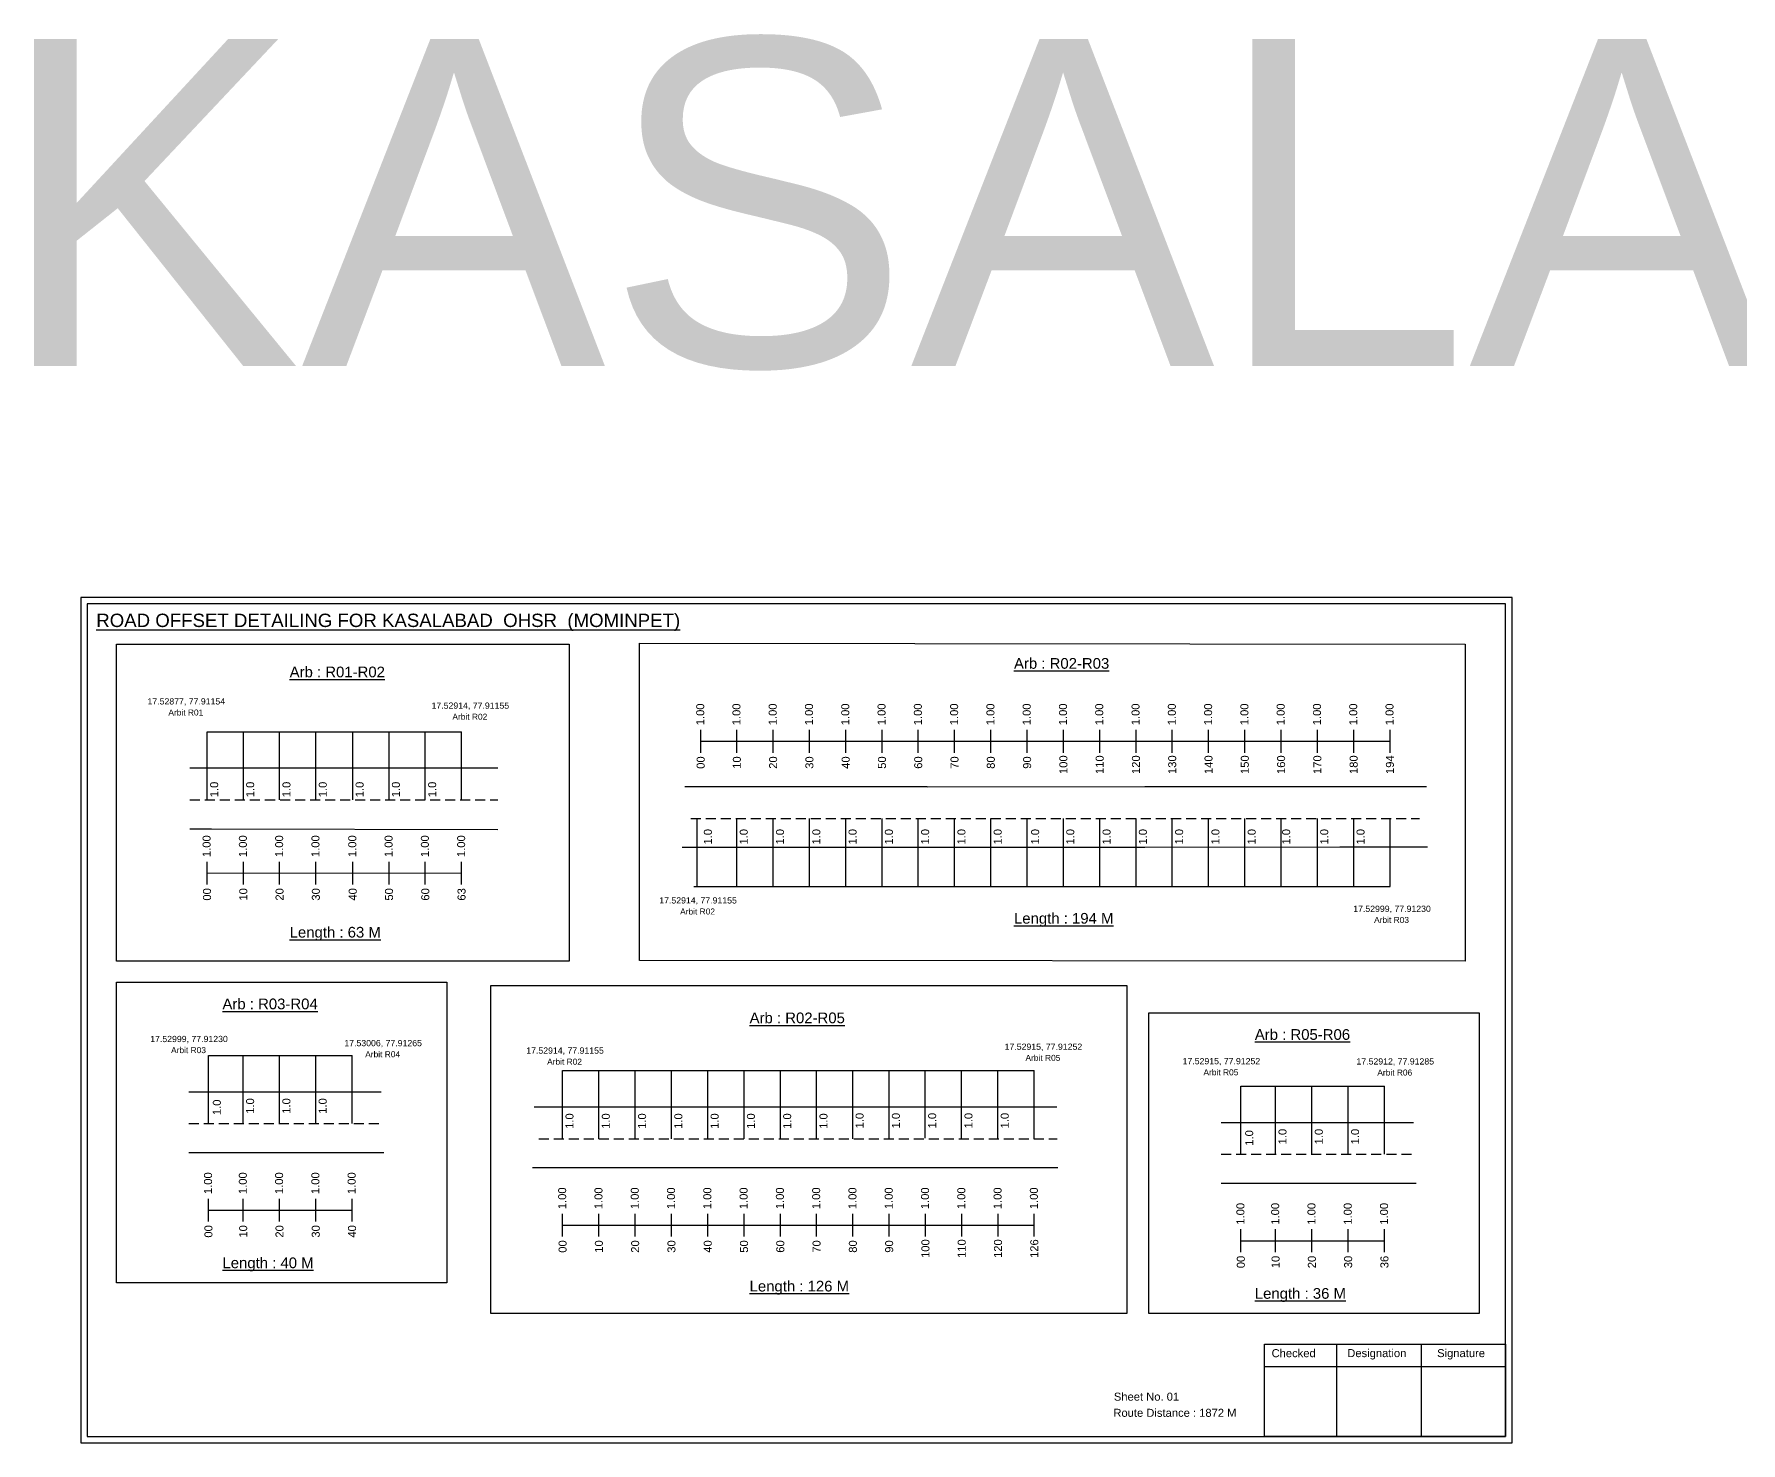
# Model space of a CAD drawing. Header units: inches. Extents: x 1281 to 4707, y 164 to 1513.
# Drawn here: x 1281 to 1921, y 164 to 692 of the extents above; entities that cross this region are included whole.
import ezdxf

# ---------------------------------------------------------------- set-up
doc = ezdxf.new("R2010")
doc.units = ezdxf.units.IN
doc.header["$MEASUREMENT"] = 0
doc.linetypes.add('DASHED2', pattern=[0.375, 0.25, -0.125])
for name, color, linetype in [('PDF_Geometry', 7, 'Continuous'), ('PDF_Text', 5, 'Continuous'), ('pipe', 5, 'Continuous')]:
    doc.layers.add(name, color=color, linetype=linetype)
doc.styles.add('PDF Arial', font='arial.ttf')
doc.styles.get("Standard").update_dxf_attribs({"font": 'arial.ttf'})

msp = doc.modelspace()

# ---------------------------------------------------------------- linework, layer by layer
at = {"color": 5}
for p, q in [((1345.84, 430.32), (1441.25, 430.32)), ((1528.35, 372.32), (1789.24, 372.32)), ((1346.37, 309.06), (1400.21, 309.06)), ((1479.12, 303.4), (1655.92, 303.4)), ((1733.34, 297.6), (1787.17, 297.6))]:
    msp.add_line(p, q, dxfattribs=at)
for p, q in [((1345.84, 404.78), (1345.84, 430.32)), ((1359.44, 404.78), (1359.44, 430.32)), ((1373.04, 404.78), (1373.04, 430.32)), ((1386.64, 404.78), (1386.64, 430.32)), ((1400.45, 404.78), (1400.45, 430.32)), ((1414.05, 404.78), (1414.05, 430.32)), ((1427.65, 404.78), (1427.65, 430.32)), ((1441.25, 404.78), (1441.25, 430.32)), ((1454.85, 416.67), (1339.43, 416.67)), ((1615.8, 409.74), (1524.86, 409.7)), ((1615.8, 409.74), (1697.37, 409.82)), ((1697.37, 409.82), (1802.97, 409.86)), ((1529.55, 372.32), (1529.55, 397.86)), ((1544.44, 372.32), (1544.44, 397.86)), ((1558.04, 372.32), (1558.04, 397.86)), ((1571.64, 372.32), (1571.64, 397.86)), ((1585.24, 372.32), (1585.24, 397.86)), ((1598.84, 372.32), (1598.84, 397.86)), ((1612.44, 372.32), (1612.44, 397.86)), ((1626.04, 372.32), (1626.04, 397.86)), ((1639.64, 372.32), (1639.64, 397.86)), ((1653.24, 372.32), (1653.24, 397.86)), ((1666.84, 372.32), (1666.84, 397.86)), ((1680.44, 372.32), (1680.44, 397.86)), ((1694.04, 372.32), (1694.04, 397.86)), ((1707.64, 372.32), (1707.64, 397.86)), ((1721.24, 372.32), (1721.24, 397.86)), ((1734.84, 372.32), (1734.84, 397.86)), ((1748.44, 372.32), (1748.44, 397.86)), ((1762.04, 372.32), (1762.04, 397.86)), ((1775.64, 372.32), (1775.64, 397.86)), ((1789.24, 372.32), (1789.24, 397.86)), ((1339.43, 393.98), (1347.48, 393.98)), ((1347.48, 393.98), (1454.85, 393.68)), ((1523.98, 387.06), (1574.26, 387.06)), ((1570.71, 387.06), (1628.46, 387.09)), ((1628.46, 387.09), (1697.37, 387.13)), ((1697.37, 387.13), (1770.41, 387.18)), ((1770.41, 387.18), (1803.28, 387.21)), ((1346.37, 283.52), (1346.37, 309.06)), ((1359.41, 283.52), (1359.41, 309.06)), ((1373.01, 283.52), (1373.01, 309.06)), ((1386.61, 283.52), (1386.61, 309.06)), ((1400.21, 283.52), (1400.21, 309.06)), ((1479.12, 277.86), (1479.12, 303.4)), ((1492.72, 277.86), (1492.72, 303.4)), ((1506.32, 277.86), (1506.32, 303.4)), ((1519.92, 277.86), (1519.92, 303.4)), ((1533.52, 277.86), (1533.52, 303.4)), ((1547.12, 277.86), (1547.12, 303.4)), ((1560.72, 277.86), (1560.72, 303.4)), ((1574.32, 277.86), (1574.32, 303.4)), ((1587.92, 277.86), (1587.92, 303.4)), ((1601.46, 278.05), (1601.46, 303.58)), ((1615.06, 278.05), (1615.06, 303.58)), ((1628.66, 278.05), (1628.66, 303.58)), ((1642.26, 278.05), (1642.26, 303.58)), ((1655.92, 277.86), (1655.92, 303.4)), ((1339.03, 295.41), (1411.06, 295.41)), ((1733.34, 272.07), (1733.34, 297.6)), ((1746.37, 272.07), (1746.37, 297.6)), ((1759.97, 272.07), (1759.97, 297.6)), ((1773.57, 272.07), (1773.57, 297.6)), ((1787.17, 272.07), (1787.17, 297.6)), ((1468.42, 289.75), (1664.3, 289.75)), ((1725.99, 283.95), (1798.02, 283.95)), ((1339.03, 272.72), (1412.06, 272.72)), ((1467.88, 267.06), (1664.72, 267.1)), ((1725.99, 261.26), (1799.02, 261.26))]:
    msp.add_line(p, q)
at = {"color": 217, "true_color": 0x93278f}
for p, q in [((1530.87, 422.47), (1530.87, 431.02)), ((1544.44, 422.47), (1544.44, 431.02)), ((1558.04, 422.47), (1558.04, 431.02)), ((1571.64, 422.47), (1571.64, 431.02)), ((1585.24, 422.47), (1585.24, 431.02)), ((1598.84, 422.47), (1598.84, 431.02)), ((1612.44, 422.47), (1612.44, 431.02)), ((1626.04, 422.47), (1626.04, 431.02)), ((1639.64, 422.47), (1639.64, 431.02)), ((1653.24, 422.47), (1653.24, 431.02)), ((1666.84, 422.47), (1666.84, 431.02)), ((1680.44, 422.47), (1680.44, 431.02)), ((1694.04, 422.47), (1694.04, 431.02)), ((1707.64, 422.47), (1707.64, 431.02)), ((1721.24, 422.47), (1721.24, 431.02)), ((1734.84, 422.47), (1734.84, 431.02)), ((1748.44, 422.47), (1748.44, 431.02)), ((1762.04, 422.47), (1762.04, 431.02)), ((1775.64, 422.47), (1775.64, 431.02)), ((1789.24, 422.47), (1789.24, 431.02)), ((1530.87, 426.74), (1789.24, 426.74)), ((1345.84, 373.09), (1345.84, 381.65)), ((1359.44, 373.09), (1359.44, 381.65)), ((1373.04, 373.09), (1373.04, 381.65)), ((1386.64, 373.09), (1386.64, 381.65)), ((1400.45, 373.09), (1400.45, 381.65)), ((1414.05, 373.09), (1414.05, 381.65)), ((1427.65, 373.09), (1427.65, 381.65)), ((1441.25, 373.09), (1441.25, 381.65)), ((1345.84, 377.36), (1441.25, 377.42)), ((1346.37, 246.82), (1346.37, 255.38)), ((1346.37, 251.09), (1400.21, 251.11)), ((1359.41, 246.82), (1359.41, 255.38)), ((1373.01, 246.82), (1373.01, 255.38)), ((1386.61, 246.82), (1386.61, 255.38)), ((1400.21, 246.82), (1400.21, 255.38)), ((1479.12, 241.17), (1479.12, 249.72)), ((1492.72, 241.17), (1492.72, 249.72)), ((1506.32, 241.17), (1506.32, 249.72)), ((1519.92, 241.17), (1519.92, 249.72)), ((1533.52, 241.17), (1533.52, 249.72)), ((1547.12, 241.17), (1547.12, 249.72)), ((1560.72, 241.17), (1560.72, 249.72)), ((1574.32, 241.17), (1574.32, 249.72)), ((1587.92, 241.17), (1587.92, 249.72)), ((1601.52, 241.17), (1601.52, 249.72)), ((1615.12, 241.17), (1615.12, 249.72)), ((1628.72, 241.17), (1628.72, 249.72)), ((1642.32, 241.17), (1642.32, 249.72)), ((1655.92, 241.17), (1655.92, 249.72)), ((1479.12, 245.43), (1655.92, 245.49)), ((1733.34, 235.37), (1733.34, 243.92)), ((1746.37, 235.37), (1746.37, 243.92)), ((1759.97, 235.37), (1759.97, 243.92)), ((1773.57, 235.37), (1773.57, 243.92)), ((1787.17, 235.37), (1787.17, 243.92)), ((1733.34, 239.64), (1787.17, 239.65))]:
    msp.add_line(p, q, dxfattribs=at)
at = {"linetype": 'DASHED2', "ltscale": 15}
for p, q in [((1339.43, 404.78), (1454.85, 404.78)), ((1527.15, 397.86), (1800.3, 397.86)), ((1339.03, 283.52), (1411.56, 283.52)), ((1470.17, 277.86), (1664.45, 277.86)), ((1725.99, 272.07), (1798.52, 272.07))]:
    msp.add_line(p, q, dxfattribs=at)
for points in [[(1311.91, 463.15), (1481.52, 463.15), (1481.52, 344.33), (1311.91, 344.33)], [(1507.97, 463.51), (1817.47, 463.15), (1817.47, 344.33), (1507.97, 344.68)], [(1311.91, 336.54), (1435.71, 336.54), (1435.71, 223.86), (1311.91, 223.86)], [(1698.87, 325.08), (1822.68, 325.08), (1822.68, 212.4), (1698.87, 212.4)]]:
    msp.add_lwpolyline(points, close=True)
at = {"layer": 'PDF_Geometry'}
for points in [[(1298.53, 480.63), (1298.53, 163.92), (1835.01, 163.92), (1835.01, 480.63)], [(1300.86, 478.3), (1300.86, 166.34), (1832.59, 166.34), (1832.59, 478.3)]]:
    msp.add_lwpolyline(points, close=True, dxfattribs=at)
at = {"layer": 'PDF_Geometry', "color": 242, "true_color": 0xcc1f26}
msp.add_lwpolyline([(1832.59, 166.24), (1742.24, 166.24), (1742.24, 200.86), (1832.59, 200.86)], close=True, dxfattribs=at)
for points in [[(1769.23, 200.86), (1769.23, 166.24)], [(1800.95, 200.86), (1800.95, 166.24)], [(1742.24, 192.48), (1832.59, 192.48)]]:
    msp.add_lwpolyline(points, dxfattribs=at)
at = {"layer": 'pipe', "color": 0}
msp.add_lwpolyline([(1452.22, 335.26), (1690.54, 335.26), (1690.54, 212.4), (1452.22, 212.4)], close=True, dxfattribs=at)

# ---------------------------------------------------------------- texts
for s, height, p in [('KASALABAD', 122.535, (1266.98, 567.31)), ('Sheet No. 01', 3, (1685.74, 179.72)), ('Route Distance : 1872 M', 3, (1685.56, 173.67))]:
    msp.add_text(s, height=height).set_placement(p)
at = {"color": 242, "true_color": 0xcd2027}
for s, height, p in [('%%UROAD OFFSET DETAILING FOR KASALABAD  OHSR  (MOMINPET)', 5, (1304.31, 469.56)), ('%%UArb : R01-R02', 4, (1376.8, 450.72)), ('%%UArb : R02-R03', 4, (1648.3, 453.93)), ('%%ULength : 194 M', 4, (1648.3, 358.43)), ('%%ULength : 63 M', 4, (1376.8, 353.22)), ('%%UArb : R03-R04', 4, (1351.61, 326.36)), ('%%UArb : R02-R05', 4, (1549.2, 321.13)), ('%%UArb : R05-R06', 4, (1738.57, 314.9)), ('%%ULength : 40 M', 4, (1351.61, 229.36)), ('%%ULength : 126 M', 4, (1549.2, 220.63)), ('%%ULength : 36 M', 4, (1738.57, 217.9))]:
    msp.add_text(s, height=height, dxfattribs=at).set_placement(p)
at = {"color": 5}
for s, height, p in [('17.52877, 77.91154', 2.34, (1323.52, 440.54)), ('Arbit R01', 2.246, (1331.34, 436.41)), ('17.52914, 77.91155', 2.34, (1429.98, 438.94)), ('Arbit R02', 2.246, (1437.8, 434.82)), ('17.52914, 77.91155', 2.34, (1515.34, 365.98)), ('17.52999, 77.91230', 2.34, (1775.46, 362.83)), ('Arbit R02', 2.246, (1523.16, 361.86)), ('Arbit R03', 2.246, (1783.28, 358.71)), ('17.52999, 77.91230', 2.34, (1324.53, 314.05)), ('17.53006, 77.91265', 2.34, (1397.3, 312.51)), ('17.52915, 77.91252', 2.34, (1644.79, 311.16)), ('Arbit R03', 2.246, (1332.35, 309.92)), ('Arbit R04', 2.246, (1405.12, 308.38)), ('17.52914, 77.91155', 2.34, (1465.48, 309.71)), ('Arbit R02', 2.246, (1473.3, 305.58)), ('Arbit R05', 2.246, (1652.61, 307.03)), ('17.52915, 77.91252', 2.34, (1711.5, 305.75)), ('17.52912, 77.91285', 2.34, (1776.67, 305.66)), ('Arbit R05', 2.246, (1719.32, 301.62)), ('Arbit R06', 2.246, (1784.49, 301.53))]:
    msp.add_text(s, height=height, dxfattribs=at).set_placement(p)
at = {"color": 217, "true_color": 0x93278f}
for s, p in [('1.00', (1532.2, 432.76)), ('1.00', (1545.76, 432.76)), ('1.00', (1559.36, 432.76)), ('1.00', (1572.96, 432.76)), ('1.00', (1586.56, 432.76)), ('1.00', (1600.16, 432.76)), ('1.00', (1613.76, 432.76)), ('1.00', (1627.36, 432.76)), ('1.00', (1640.96, 432.76)), ('1.00', (1654.56, 432.76)), ('1.00', (1668.16, 432.76)), ('1.00', (1681.76, 432.76)), ('1.00', (1695.36, 432.76)), ('1.00', (1708.96, 432.76)), ('1.00', (1722.56, 432.76)), ('1.00', (1736.16, 432.76)), ('1.00', (1749.76, 432.76)), ('1.00', (1763.36, 432.76)), ('1.00', (1776.96, 432.76)), ('1.00', (1790.56, 432.76)), ('00', (1532.35, 416.44)), ('10', (1545.91, 416.44)), ('20', (1559.51, 416.44)), ('30', (1573.11, 416.44)), ('40', (1586.71, 416.44)), ('50', (1600.31, 416.44)), ('60', (1613.91, 416.44)), ('70', (1627.51, 416.44)), ('80', (1641.11, 416.44)), ('90', (1654.71, 416.44)), ('100', (1668.31, 414.49)), ('110', (1681.91, 414.49)), ('120', (1695.51, 414.49)), ('130', (1709.11, 414.49)), ('140', (1722.71, 414.49)), ('150', (1736.31, 414.49)), ('160', (1749.91, 414.49)), ('170', (1763.51, 414.49)), ('180', (1777.11, 414.49)), ('194', (1790.71, 414.49)), ('1.00', (1347.16, 383.38)), ('1.00', (1360.76, 383.38)), ('1.00', (1374.36, 383.38)), ('1.00', (1387.96, 383.38)), ('1.00', (1401.78, 383.38)), ('1.00', (1415.38, 383.38)), ('1.00', (1428.98, 383.38)), ('1.00', (1442.58, 383.38)), ('00', (1347.31, 367.06)), ('10', (1360.91, 367.06)), ('20', (1374.51, 367.06)), ('30', (1388.11, 367.06)), ('40', (1401.93, 367.06)), ('50', (1415.53, 367.06)), ('60', (1429.13, 367.06)), ('63', (1442.73, 367.06)), ('1.00', (1347.7, 257.12)), ('1.00', (1360.73, 257.12)), ('1.00', (1374.33, 257.12)), ('1.00', (1387.93, 257.12)), ('1.00', (1401.53, 257.12)), ('1.00', (1480.45, 251.46)), ('1.00', (1494.05, 251.46)), ('1.00', (1507.65, 251.46)), ('1.00', (1521.25, 251.46)), ('1.00', (1534.85, 251.46)), ('1.00', (1548.45, 251.46)), ('1.00', (1562.05, 251.46)), ('1.00', (1575.65, 251.46)), ('1.00', (1589.25, 251.46)), ('1.00', (1602.85, 251.46)), ('1.00', (1616.45, 251.46)), ('1.00', (1630.05, 251.46)), ('1.00', (1643.65, 251.46)), ('1.00', (1657.25, 251.46)), ('1.00', (1734.66, 245.66)), ('1.00', (1747.7, 245.66)), ('1.00', (1761.3, 245.66)), ('1.00', (1774.9, 245.66)), ('1.00', (1788.5, 245.66)), ('00', (1347.85, 240.8)), ('10', (1360.88, 240.8)), ('20', (1374.48, 240.8)), ('30', (1388.08, 240.8)), ('40', (1401.68, 240.8)), ('00', (1480.6, 235.14)), ('10', (1494.2, 235.14)), ('20', (1507.8, 235.14)), ('30', (1521.4, 235.14)), ('40', (1535, 235.14)), ('50', (1548.6, 235.14)), ('60', (1562.2, 235.14)), ('70', (1575.8, 235.14)), ('80', (1589.4, 235.14)), ('90', (1603, 235.14)), ('100', (1616.6, 233.19)), ('110', (1630.2, 233.19)), ('120', (1643.8, 233.19)), ('126', (1657.4, 233.19)), ('00', (1734.81, 229.34)), ('10', (1747.85, 229.34)), ('20', (1761.45, 229.34)), ('30', (1775.05, 229.34)), ('36', (1788.65, 229.34))]:
    msp.add_text(s, height=3, rotation=90, dxfattribs=at).set_placement(p)
for p in [(1350.01, 405.78), (1363.5, 405.78), (1377.1, 405.78), (1390.7, 405.78), (1404.52, 405.78), (1418.12, 405.78), (1431.72, 405.78), (1535.05, 388.06), (1548.5, 388.06), (1562.1, 388.06), (1575.7, 388.06), (1589.3, 388.06), (1602.9, 388.06), (1616.5, 388.06), (1630.1, 388.06), (1643.7, 388.06), (1657.73, 388.06), (1670.9, 388.06), (1684.5, 388.06), (1698.1, 388.06), (1711.7, 388.06), (1725.3, 388.06), (1738.9, 388.06), (1751.82, 388.06), (1766.1, 388.06), (1779.7, 388.06), (1351, 286.7), (1363.47, 287.2), (1377.07, 287.2), (1390.67, 287.2), (1483.19, 281.54), (1496.79, 281.54), (1510.39, 281.54), (1523.99, 281.54), (1537.59, 281.54), (1551.19, 281.54), (1564.79, 281.54), (1578.39, 281.54), (1591.93, 281.72), (1605.53, 281.72), (1619.13, 281.72), (1632.73, 281.72), (1646.33, 281.72), (1737.97, 275.24), (1750.44, 275.74), (1764.04, 275.74), (1777.64, 275.74)]:
    msp.add_text('1.0', height=3, rotation=90).set_placement(p)
at = {"layer": 'PDF_Text', "color": 7, "attachment_point": 7, "style": 'PDF Arial'}
for s, insert, char_height in [('Checked', (1744.85, 195.97), 3.001), ('Designation', (1773.23, 195.13), 3.0006), ('Signature', (1806.91, 195.13), 3.001)]:
    msp.add_mtext(s, dxfattribs=dict(at, insert=insert, char_height=char_height))

doc.saveas('drawing.dxf')
